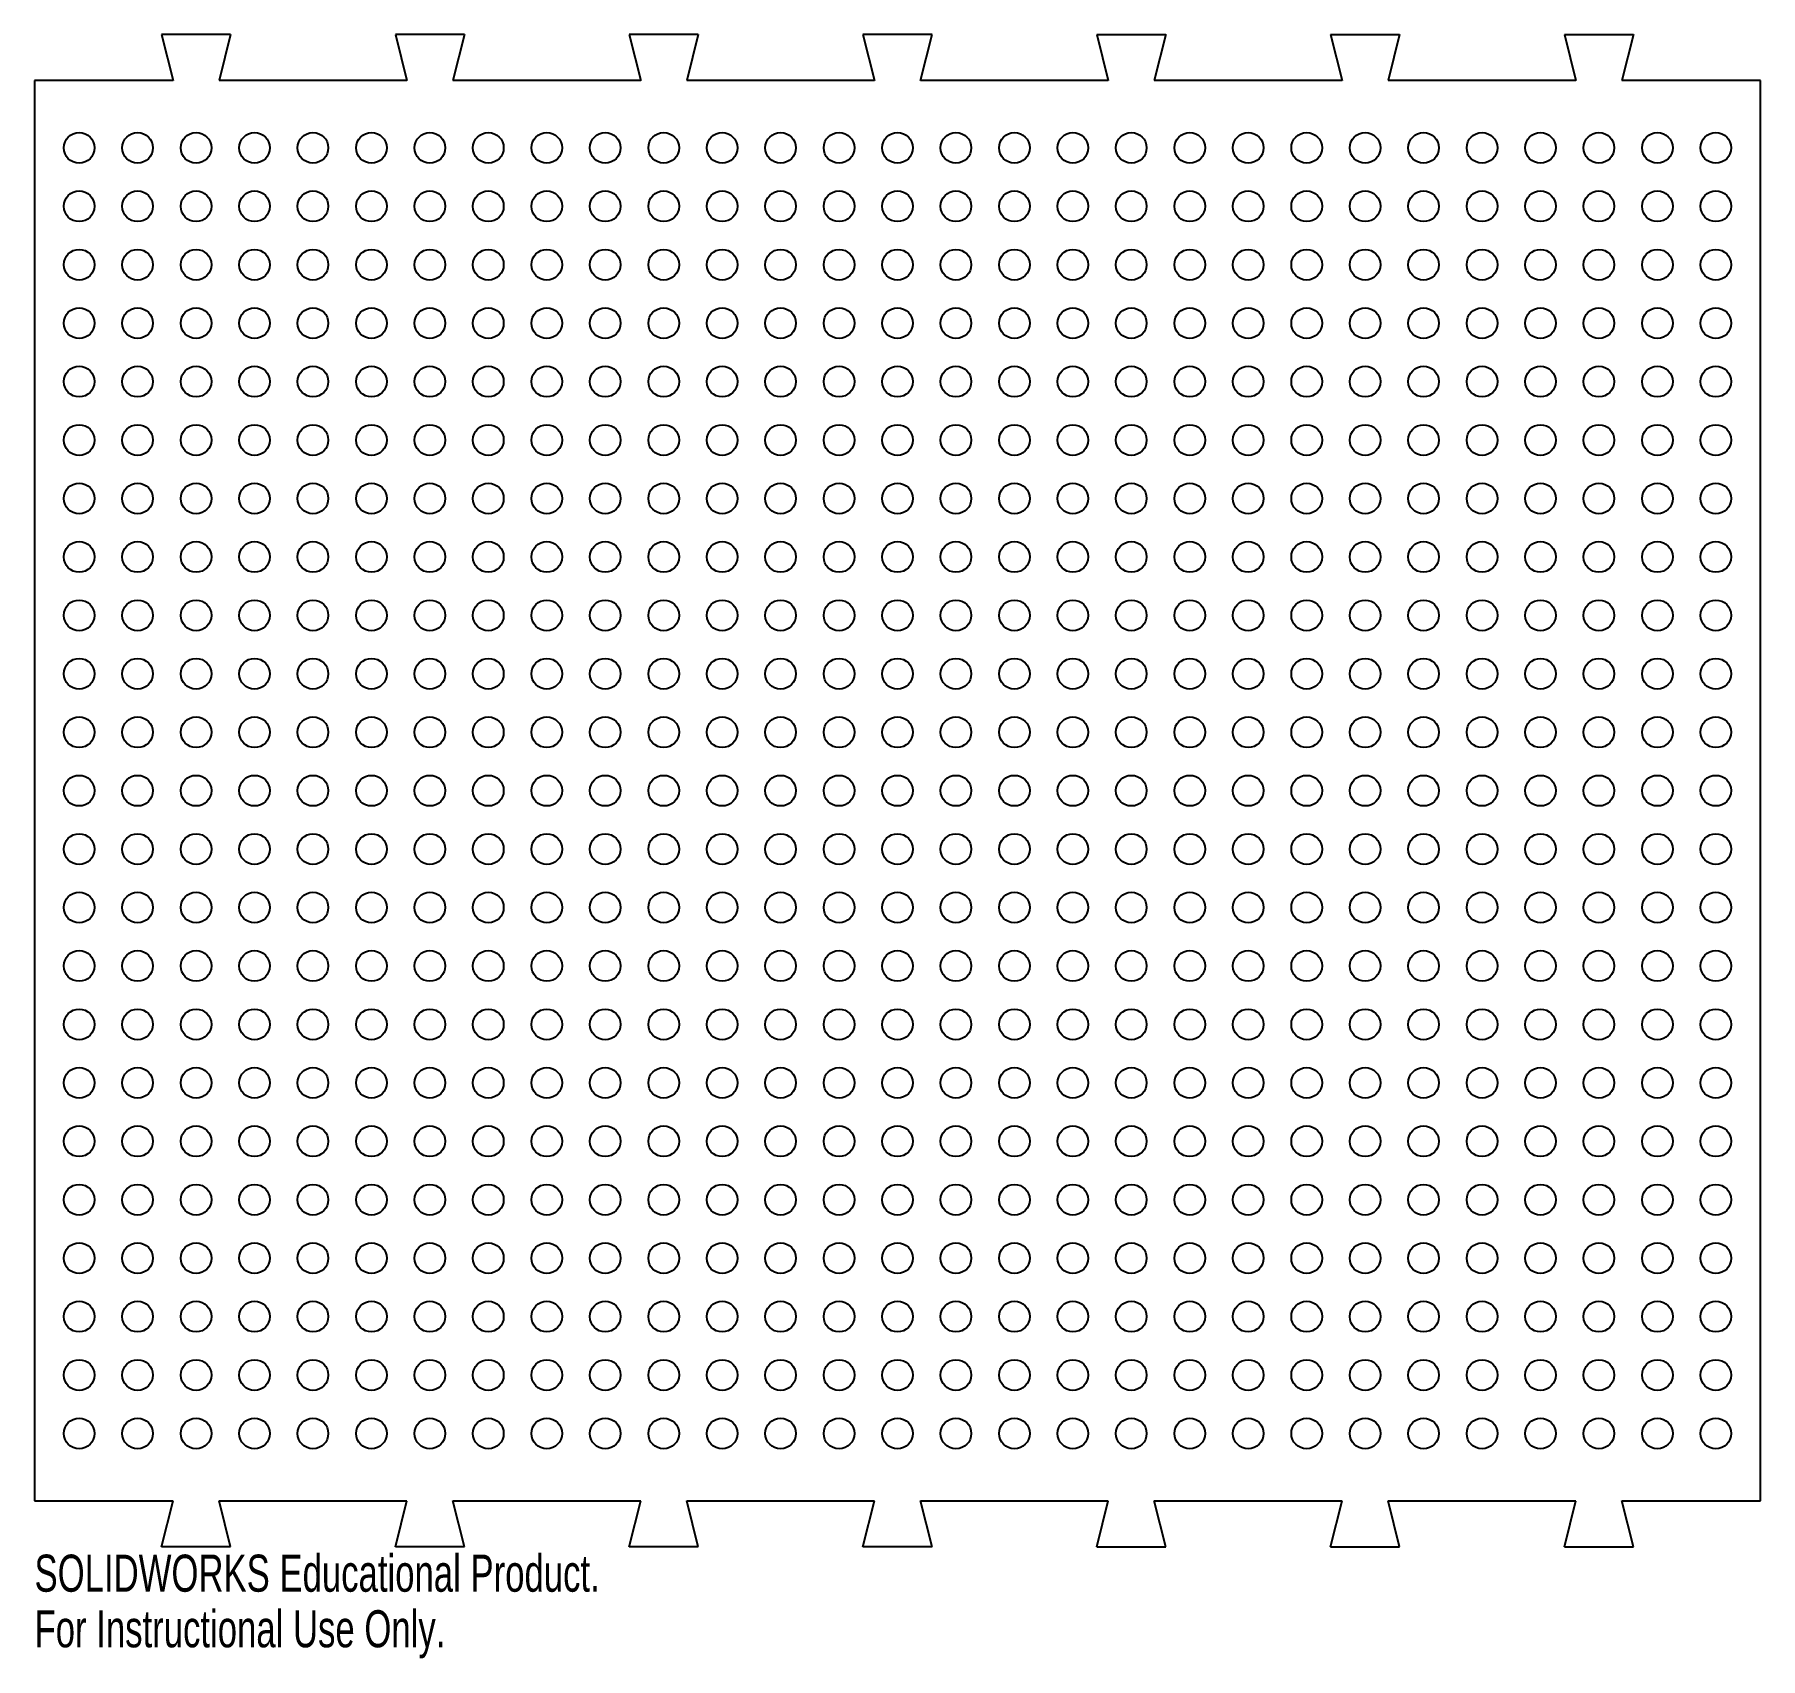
# Model space of a CAD drawing. Header units: inches. Extents: x -4.43 to 4.43, y -4.46 to 3.88.
import ezdxf

# ---------------------------------------------------------------- set-up
doc = ezdxf.new("R2010")
doc.units = ezdxf.units.IN
doc.header["$MEASUREMENT"] = 0
doc.styles.add('SLDTEXTSTYLE0', font='TXT', dxfattribs={"width": 0.7})

msp = doc.modelspace()

# ---------------------------------------------------------------- linework, layer by layer
at = {"color": 7, "linetype": 'Continuous', "lineweight": 25}
for p, q in [((-3.7772, 3.8819), (-3.7181, 3.6457)), ((-3.4228, 3.8819), (-3.7772, 3.8819)), ((-3.4228, 3.8819), (-3.4819, 3.6457)), ((-2.5772, 3.8819), (-2.5181, 3.6457)), ((-2.2228, 3.8819), (-2.5772, 3.8819)), ((-2.2228, 3.8819), (-2.2819, 3.6457)), ((-1.3772, 3.8819), (-1.3181, 3.6457)), ((-1.0228, 3.8819), (-1.3772, 3.8819)), ((-1.0228, 3.8819), (-1.0819, 3.6457)), ((-0.1772, 3.8819), (-0.1181, 3.6457)), ((0.1772, 3.8819), (-0.1772, 3.8819)), ((0.1181, 3.6457), (0.1772, 3.8819)), ((1.0228, 3.8819), (1.0819, 3.6457)), ((1.0228, 3.8819), (1.3772, 3.8819)), ((1.3772, 3.8819), (1.3181, 3.6457)), ((2.2228, 3.8819), (2.2819, 3.6457)), ((2.2228, 3.8819), (2.5772, 3.8819)), ((2.5772, 3.8819), (2.5181, 3.6457)), ((3.4228, 3.8819), (3.4819, 3.6457)), ((3.4228, 3.8819), (3.7772, 3.8819)), ((3.7772, 3.8819), (3.7181, 3.6457)), ((-4.4291, 3.6457), (-4.4291, -3.6457)), ((-3.7181, 3.6457), (-4.4291, 3.6457)), ((-2.5181, 3.6457), (-3.4819, 3.6457)), ((-1.3181, 3.6457), (-2.2819, 3.6457)), ((-0.1181, 3.6457), (-1.0819, 3.6457)), ((1.0819, 3.6457), (0.1181, 3.6457)), ((2.2819, 3.6457), (1.3181, 3.6457)), ((3.4819, 3.6457), (2.5181, 3.6457)), ((4.4291, 3.6457), (3.7181, 3.6457)), ((4.4291, -3.6457), (4.4291, 3.6457)), ((-4.4291, -3.6457), (-3.7181, -3.6457)), ((-3.7772, -3.8819), (-3.7181, -3.6457)), ((-3.4819, -3.6457), (-2.5181, -3.6457)), ((-3.4228, -3.8819), (-3.4819, -3.6457)), ((-2.5772, -3.8819), (-2.5181, -3.6457)), ((-2.2819, -3.6457), (-1.3181, -3.6457)), ((-2.2228, -3.8819), (-2.2819, -3.6457)), ((-1.3772, -3.8819), (-1.3181, -3.6457)), ((-1.0819, -3.6457), (-0.1181, -3.6457)), ((-1.0228, -3.8819), (-1.0819, -3.6457)), ((-0.1772, -3.8819), (-0.1181, -3.6457)), ((0.1181, -3.6457), (1.0819, -3.6457)), ((0.1772, -3.8819), (0.1181, -3.6457)), ((1.0228, -3.8819), (1.0819, -3.6457)), ((1.3181, -3.6457), (2.2819, -3.6457)), ((1.3772, -3.8819), (1.3181, -3.6457)), ((2.2228, -3.8819), (2.2819, -3.6457)), ((2.5181, -3.6457), (3.4819, -3.6457)), ((2.5772, -3.8819), (2.5181, -3.6457)), ((3.4228, -3.8819), (3.4819, -3.6457)), ((3.7181, -3.6457), (4.4291, -3.6457)), ((3.7772, -3.8819), (3.7181, -3.6457)), ((-3.4228, -3.8819), (-3.7772, -3.8819)), ((-2.2228, -3.8819), (-2.5772, -3.8819)), ((-1.0228, -3.8819), (-1.3772, -3.8819)), ((0.1772, -3.8819), (-0.1772, -3.8819)), ((1.0228, -3.8819), (1.3772, -3.8819)), ((2.2228, -3.8819), (2.5772, -3.8819)), ((3.4228, -3.8819), (3.7772, -3.8819))]:
    msp.add_line(p, q, dxfattribs=at)
for centre in [(-4.2, 3.3), (-3.9, 3.3), (-3.6, 3.3), (-3.3, 3.3), (-3, 3.3), (-2.7, 3.3), (-2.4, 3.3), (-2.1, 3.3), (-1.8, 3.3), (-1.5, 3.3), (-1.2, 3.3), (-0.9, 3.3), (-0.6, 3.3), (-0.3, 3.3), (0, 3.3), (0.3, 3.3), (0.6, 3.3), (0.9, 3.3), (1.2, 3.3), (1.5, 3.3), (1.8, 3.3), (2.1, 3.3), (2.4, 3.3), (2.7, 3.3), (3, 3.3), (3.3, 3.3), (3.6, 3.3), (3.9, 3.3), (4.2, 3.3), (-4.2, 3), (-3.9, 3), (-3.6, 3), (-3.3, 3), (-3, 3), (-2.7, 3), (-2.4, 3), (-2.1, 3), (-1.8, 3), (-1.5, 3), (-1.2, 3), (-0.9, 3), (-0.6, 3), (-0.3, 3), (0, 3), (0.3, 3), (0.6, 3), (0.9, 3), (1.2, 3), (1.5, 3), (1.8, 3), (2.1, 3), (2.4, 3), (2.7, 3), (3, 3), (3.3, 3), (3.6, 3), (3.9, 3), (4.2, 3), (-4.2, 2.7), (-3.9, 2.7), (-3.6, 2.7), (-3.3, 2.7), (-3, 2.7), (-2.7, 2.7), (-2.4, 2.7), (-2.1, 2.7), (-1.8, 2.7), (-1.5, 2.7), (-1.2, 2.7), (-0.9, 2.7), (-0.6, 2.7), (-0.3, 2.7), (0, 2.7), (0.3, 2.7), (0.6, 2.7), (0.9, 2.7), (1.2, 2.7), (1.5, 2.7), (1.8, 2.7), (2.1, 2.7), (2.4, 2.7), (2.7, 2.7), (3, 2.7), (3.3, 2.7), (3.6, 2.7), (3.9, 2.7), (4.2, 2.7), (-4.2, 2.4), (-3.9, 2.4), (-3.6, 2.4), (-3.3, 2.4), (-3, 2.4), (-2.7, 2.4), (-2.4, 2.4), (-2.1, 2.4), (-1.8, 2.4), (-1.5, 2.4), (-1.2, 2.4), (-0.9, 2.4), (-0.6, 2.4), (-0.3, 2.4), (0, 2.4), (0.3, 2.4), (0.6, 2.4), (0.9, 2.4), (1.2, 2.4), (1.5, 2.4), (1.8, 2.4), (2.1, 2.4), (2.4, 2.4), (2.7, 2.4), (3, 2.4), (3.3, 2.4), (3.6, 2.4), (3.9, 2.4), (4.2, 2.4), (-4.2, 2.1), (-3.9, 2.1), (-3.6, 2.1), (-3.3, 2.1), (-3, 2.1), (-2.7, 2.1), (-2.4, 2.1), (-2.1, 2.1), (-1.8, 2.1), (-1.5, 2.1), (-1.2, 2.1), (-0.9, 2.1), (-0.6, 2.1), (-0.3, 2.1), (0, 2.1), (0.3, 2.1), (0.6, 2.1), (0.9, 2.1), (1.2, 2.1), (1.5, 2.1), (1.8, 2.1), (2.1, 2.1), (2.4, 2.1), (2.7, 2.1), (3, 2.1), (3.3, 2.1), (3.6, 2.1), (3.9, 2.1), (4.2, 2.1), (-4.2, 1.8), (-3.9, 1.8), (-3.6, 1.8), (-3.3, 1.8), (-3, 1.8), (-2.7, 1.8), (-2.4, 1.8), (-2.1, 1.8), (-1.8, 1.8), (-1.5, 1.8), (-1.2, 1.8), (-0.9, 1.8), (-0.6, 1.8), (-0.3, 1.8), (0, 1.8), (0.3, 1.8), (0.6, 1.8), (0.9, 1.8), (1.2, 1.8), (1.5, 1.8), (1.8, 1.8), (2.1, 1.8), (2.4, 1.8), (2.7, 1.8), (3, 1.8), (3.3, 1.8), (3.6, 1.8), (3.9, 1.8), (4.2, 1.8), (-4.2, 1.5), (-3.9, 1.5), (-3.6, 1.5), (-3.3, 1.5), (-3, 1.5), (-2.7, 1.5), (-2.4, 1.5), (-2.1, 1.5), (-1.8, 1.5), (-1.5, 1.5), (-1.2, 1.5), (-0.9, 1.5), (-0.6, 1.5), (-0.3, 1.5), (0, 1.5), (0.3, 1.5), (0.6, 1.5), (0.9, 1.5), (1.2, 1.5), (1.5, 1.5), (1.8, 1.5), (2.1, 1.5), (2.4, 1.5), (2.7, 1.5), (3, 1.5), (3.3, 1.5), (3.6, 1.5), (3.9, 1.5), (4.2, 1.5), (-4.2, 1.2), (-3.9, 1.2), (-3.6, 1.2), (-3.3, 1.2), (-3, 1.2), (-2.7, 1.2), (-2.4, 1.2), (-2.1, 1.2), (-1.8, 1.2), (-1.5, 1.2), (-1.2, 1.2), (-0.9, 1.2), (-0.6, 1.2), (-0.3, 1.2), (0, 1.2), (0.3, 1.2), (0.6, 1.2), (0.9, 1.2), (1.2, 1.2), (1.5, 1.2), (1.8, 1.2), (2.1, 1.2), (2.4, 1.2), (2.7, 1.2), (3, 1.2), (3.3, 1.2), (3.6, 1.2), (3.9, 1.2), (4.2, 1.2), (-4.2, 0.9), (-3.9, 0.9), (-3.6, 0.9), (-3.3, 0.9), (-3, 0.9), (-2.7, 0.9), (-2.4, 0.9), (-2.1, 0.9), (-1.8, 0.9), (-1.5, 0.9), (-1.2, 0.9), (-0.9, 0.9), (-0.6, 0.9), (-0.3, 0.9), (0, 0.9), (0.3, 0.9), (0.6, 0.9), (0.9, 0.9), (1.2, 0.9), (1.5, 0.9), (1.8, 0.9), (2.1, 0.9), (2.4, 0.9), (2.7, 0.9), (3, 0.9), (3.3, 0.9), (3.6, 0.9), (3.9, 0.9), (4.2, 0.9), (-4.2, 0.6), (-3.9, 0.6), (-3.6, 0.6), (-3.3, 0.6), (-3, 0.6), (-2.7, 0.6), (-2.4, 0.6), (-2.1, 0.6), (-1.8, 0.6), (-1.5, 0.6), (-1.2, 0.6), (-0.9, 0.6), (-0.6, 0.6), (-0.3, 0.6), (0, 0.6), (0.3, 0.6), (0.6, 0.6), (0.9, 0.6), (1.2, 0.6), (1.5, 0.6), (1.8, 0.6), (2.1, 0.6), (2.4, 0.6), (2.7, 0.6), (3, 0.6), (3.3, 0.6), (3.6, 0.6), (3.9, 0.6), (4.2, 0.6), (-4.2, 0.3), (-3.9, 0.3), (-3.6, 0.3), (-3.3, 0.3), (-3, 0.3), (-2.7, 0.3), (-2.4, 0.3), (-2.1, 0.3), (-1.8, 0.3), (-1.5, 0.3), (-1.2, 0.3), (-0.9, 0.3), (-0.6, 0.3), (-0.3, 0.3), (0, 0.3), (0.3, 0.3), (0.6, 0.3), (0.9, 0.3), (1.2, 0.3), (1.5, 0.3), (1.8, 0.3), (2.1, 0.3), (2.4, 0.3), (2.7, 0.3), (3, 0.3), (3.3, 0.3), (3.6, 0.3), (3.9, 0.3), (4.2, 0.3), (-4.2, 0), (-3.9, 0), (-3.6, 0), (-3.3, 0), (-3, 0), (-2.7, 0), (-2.4, 0), (-2.1, 0), (-1.8, 0), (-1.5, 0), (-1.2, 0), (-0.9, 0), (-0.6, 0), (-0.3, 0), (0, 0), (0.3, 0), (0.6, 0), (0.9, 0), (1.2, 0), (1.5, 0), (1.8, 0), (2.1, 0), (2.4, 0), (2.7, 0), (3, 0), (3.3, 0), (3.6, 0), (3.9, 0), (4.2, 0), (-4.2, -0.3), (-3.9, -0.3), (-3.6, -0.3), (-3.3, -0.3), (-3, -0.3), (-2.7, -0.3), (-2.4, -0.3), (-2.1, -0.3), (-1.8, -0.3), (-1.5, -0.3), (-1.2, -0.3), (-0.9, -0.3), (-0.6, -0.3), (-0.3, -0.3), (0, -0.3), (0.3, -0.3), (0.6, -0.3), (0.9, -0.3), (1.2, -0.3), (1.5, -0.3), (1.8, -0.3), (2.1, -0.3), (2.4, -0.3), (2.7, -0.3), (3, -0.3), (3.3, -0.3), (3.6, -0.3), (3.9, -0.3), (4.2, -0.3), (-4.2, -0.6), (-3.9, -0.6), (-3.6, -0.6), (-3.3, -0.6), (-3, -0.6), (-2.7, -0.6), (-2.4, -0.6), (-2.1, -0.6), (-1.8, -0.6), (-1.5, -0.6), (-1.2, -0.6), (-0.9, -0.6), (-0.6, -0.6), (-0.3, -0.6), (0, -0.6), (0.3, -0.6), (0.6, -0.6), (0.9, -0.6), (1.2, -0.6), (1.5, -0.6), (1.8, -0.6), (2.1, -0.6), (2.4, -0.6), (2.7, -0.6), (3, -0.6), (3.3, -0.6), (3.6, -0.6), (3.9, -0.6), (4.2, -0.6), (-4.2, -0.9), (-3.9, -0.9), (-3.6, -0.9), (-3.3, -0.9), (-3, -0.9), (-2.7, -0.9), (-2.4, -0.9), (-2.1, -0.9), (-1.8, -0.9), (-1.5, -0.9), (-1.2, -0.9), (-0.9, -0.9), (-0.6, -0.9), (-0.3, -0.9), (0, -0.9), (0.3, -0.9), (0.6, -0.9), (0.9, -0.9), (1.2, -0.9), (1.5, -0.9), (1.8, -0.9), (2.1, -0.9), (2.4, -0.9), (2.7, -0.9), (3, -0.9), (3.3, -0.9), (3.6, -0.9), (3.9, -0.9), (4.2, -0.9), (-4.2, -1.2), (-3.9, -1.2), (-3.6, -1.2), (-3.3, -1.2), (-3, -1.2), (-2.7, -1.2), (-2.4, -1.2), (-2.1, -1.2), (-1.8, -1.2), (-1.5, -1.2), (-1.2, -1.2), (-0.9, -1.2), (-0.6, -1.2), (-0.3, -1.2), (0, -1.2), (0.3, -1.2), (0.6, -1.2), (0.9, -1.2), (1.2, -1.2), (1.5, -1.2), (1.8, -1.2), (2.1, -1.2), (2.4, -1.2), (2.7, -1.2), (3, -1.2), (3.3, -1.2), (3.6, -1.2), (3.9, -1.2), (4.2, -1.2), (-4.2, -1.5), (-3.9, -1.5), (-3.6, -1.5), (-3.3, -1.5), (-3, -1.5), (-2.7, -1.5), (-2.4, -1.5), (-2.1, -1.5), (-1.8, -1.5), (-1.5, -1.5), (-1.2, -1.5), (-0.9, -1.5), (-0.6, -1.5), (-0.3, -1.5), (0, -1.5), (0.3, -1.5), (0.6, -1.5), (0.9, -1.5), (1.2, -1.5), (1.5, -1.5), (1.8, -1.5), (2.1, -1.5), (2.4, -1.5), (2.7, -1.5), (3, -1.5), (3.3, -1.5), (3.6, -1.5), (3.9, -1.5), (4.2, -1.5), (-4.2, -1.8), (-3.9, -1.8), (-3.6, -1.8), (-3.3, -1.8), (-3, -1.8), (-2.7, -1.8), (-2.4, -1.8), (-2.1, -1.8), (-1.8, -1.8), (-1.5, -1.8), (-1.2, -1.8), (-0.9, -1.8), (-0.6, -1.8), (-0.3, -1.8), (0, -1.8), (0.3, -1.8), (0.6, -1.8), (0.9, -1.8), (1.2, -1.8), (1.5, -1.8), (1.8, -1.8), (2.1, -1.8), (2.4, -1.8), (2.7, -1.8), (3, -1.8), (3.3, -1.8), (3.6, -1.8), (3.9, -1.8), (4.2, -1.8), (-4.2, -2.1), (-3.9, -2.1), (-3.6, -2.1), (-3.3, -2.1), (-3, -2.1), (-2.7, -2.1), (-2.4, -2.1), (-2.1, -2.1), (-1.8, -2.1), (-1.5, -2.1), (-1.2, -2.1), (-0.9, -2.1), (-0.6, -2.1), (-0.3, -2.1), (0, -2.1), (0.3, -2.1), (0.6, -2.1), (0.9, -2.1), (1.2, -2.1), (1.5, -2.1), (1.8, -2.1), (2.1, -2.1), (2.4, -2.1), (2.7, -2.1), (3, -2.1), (3.3, -2.1), (3.6, -2.1), (3.9, -2.1), (4.2, -2.1), (-4.2, -2.4), (-3.9, -2.4), (-3.6, -2.4), (-3.3, -2.4), (-3, -2.4), (-2.7, -2.4), (-2.4, -2.4), (-2.1, -2.4), (-1.8, -2.4), (-1.5, -2.4), (-1.2, -2.4), (-0.9, -2.4), (-0.6, -2.4), (-0.3, -2.4), (0, -2.4), (0.3, -2.4), (0.6, -2.4), (0.9, -2.4), (1.2, -2.4), (1.5, -2.4), (1.8, -2.4), (2.1, -2.4), (2.4, -2.4), (2.7, -2.4), (3, -2.4), (3.3, -2.4), (3.6, -2.4), (3.9, -2.4), (4.2, -2.4), (-4.2, -2.7), (-3.9, -2.7), (-3.6, -2.7), (-3.3, -2.7), (-3, -2.7), (-2.7, -2.7), (-2.4, -2.7), (-2.1, -2.7), (-1.8, -2.7), (-1.5, -2.7), (-1.2, -2.7), (-0.9, -2.7), (-0.6, -2.7), (-0.3, -2.7), (0, -2.7), (0.3, -2.7), (0.6, -2.7), (0.9, -2.7), (1.2, -2.7), (1.5, -2.7), (1.8, -2.7), (2.1, -2.7), (2.4, -2.7), (2.7, -2.7), (3, -2.7), (3.3, -2.7), (3.6, -2.7), (3.9, -2.7), (4.2, -2.7), (-4.2, -3), (-3.9, -3), (-3.6, -3), (-3.3, -3), (-3, -3), (-2.7, -3), (-2.4, -3), (-2.1, -3), (-1.8, -3), (-1.5, -3), (-1.2, -3), (-0.9, -3), (-0.6, -3), (-0.3, -3), (0, -3), (0.3, -3), (0.6, -3), (0.9, -3), (1.2, -3), (1.5, -3), (1.8, -3), (2.1, -3), (2.4, -3), (2.7, -3), (3, -3), (3.3, -3), (3.6, -3), (3.9, -3), (4.2, -3), (-4.2, -3.3), (-3.9, -3.3), (-3.6, -3.3), (-3.3, -3.3), (-3, -3.3), (-2.7, -3.3), (-2.4, -3.3), (-2.1, -3.3), (-1.8, -3.3), (-1.5, -3.3), (-1.2, -3.3), (-0.9, -3.3), (-0.6, -3.3), (-0.3, -3.3), (0, -3.3), (0.3, -3.3), (0.6, -3.3), (0.9, -3.3), (1.2, -3.3), (1.5, -3.3), (1.8, -3.3), (2.1, -3.3), (2.4, -3.3), (2.7, -3.3), (3, -3.3), (3.3, -3.3), (3.6, -3.3), (3.9, -3.3), (4.2, -3.3)]:
    msp.add_circle(centre, 0.0787, dxfattribs=at)

# ---------------------------------------------------------------- texts
at = {"color": 7, "linetype": 'Continuous', "char_height": 0.1903, "attachment_point": 1, "style": 'SLDTEXTSTYLE0'}
for s, insert in [('SOLIDWORKS Educational Product.', (-4.4291, -3.922)), ('For Instructional Use Only.', (-4.4291, -4.2075))]:
    msp.add_mtext(s, dxfattribs=dict(at, insert=insert))

doc.saveas('drawing.dxf')
